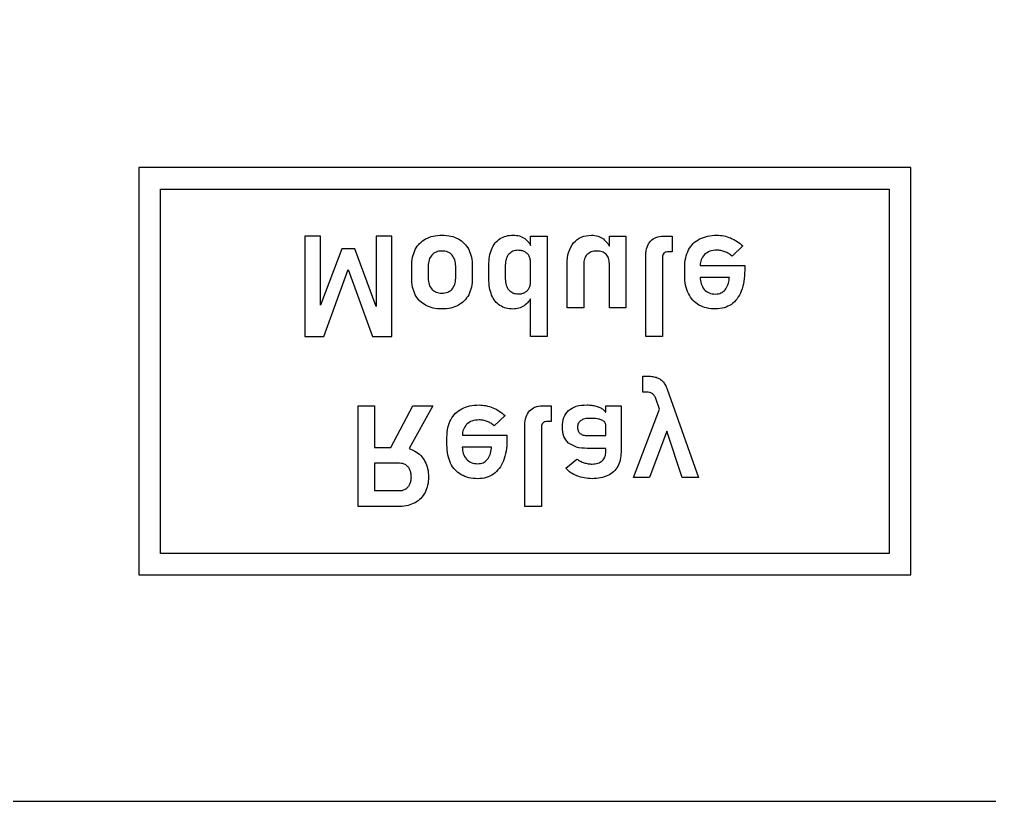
# Model space of a CAD drawing. Header units: millimetres. Extents: x -112 to 113, y -113 to 112.
# Drawn here: x -22.7 to 44.9, y -112.5 to -58 of the extents above; entities that cross this region are included whole.
import ezdxf

# ---------------------------------------------------------------- set-up
doc = ezdxf.new("R2010")
doc.units = ezdxf.units.MM
doc.layers.get('0').update_dxf_attribs({"linetype": 'CONTINUOUS'})

msp = doc.modelspace()

# ---------------------------------------------------------------- linework, layer by layer
for p, q in [((12.904, -73.726), (12.904, -73.083)), ((12.904, -73.083), (14.055, -73.083)), ((14.055, -73.083), (14.055, -80.083)), ((18.393, -73.786), (18.393, -73.083)), ((18.393, -73.083), (19.539, -73.083)), ((19.539, -73.083), (19.539, -78.08)), ((22.153, -73.074), (22.779, -73.074)), ((22.779, -73.074), (22.779, -74.176)), ((22.779, -74.176), (22.437, -74.176)), ((27.694, -73.757), (26.943, -74.465)), ((12.904, -76.198), (12.904, -74.966)), ((15.451, -78.08), (15.451, -75.019)), ((16.602, -75.043), (16.602, -78.08)), ((18.393, -78.08), (18.393, -74.999)), ((20.935, -80.083), (20.935, -74.398)), ((22.085, -74.556), (22.085, -80.083)), ((4.619, -76.001), (4.619, -75.187)), ((5.77, -75.173), (5.77, -76.001)), ((7.686, -76.001), (7.686, -75.173)), ((8.836, -75.173), (8.836, -76.001)), ((9.992, -76.054), (9.992, -75.1)), ((11.142, -75.1), (11.142, -76.044)), ((23.645, -75.813), (23.645, -75.25)), ((24.72, -75.115), (27.824, -75.115)), ((27.824, -75.115), (27.824, -75.442)), ((26.755, -75.957), (24.718, -75.957)), ((26.75, -76.015), (26.755, -75.957)), ((12.904, -80.083), (12.904, -77.438)), ((16.602, -78.08), (15.451, -78.08)), ((19.539, -78.08), (18.393, -78.08)), ((14.055, -80.083), (12.904, -80.083)), ((22.085, -80.083), (20.935, -80.083)), ((20.735, -83.944), (20.735, -82.832)), ((20.735, -82.832), (20.98, -82.832)), ((22.42, -83.747), (24.596, -89.914)), ((20.98, -83.944), (20.735, -83.944)), ((21.877, -85.143), (21.626, -84.392)), ((0.885, -91.922), (0.885, -84.917)), ((0.885, -84.917), (2.036, -84.917)), ((2.036, -84.917), (2.036, -87.805)), ((3.167, -87.805), (4.703, -84.917)), ((6.085, -84.917), (4.44, -87.892)), ((4.703, -84.917), (6.085, -84.917)), ((13.72, -84.907), (14.346, -84.907)), ((14.346, -84.907), (14.346, -86.01)), ((18.145, -85.357), (18.145, -84.917)), ((18.145, -84.917), (19.209, -84.917)), ((19.209, -84.917), (19.209, -88.128)), ((20.075, -89.914), (21.877, -85.143)), ((11.121, -85.591), (10.37, -86.298)), ((12.502, -91.917), (12.502, -86.231)), ((13.653, -86.39), (13.653, -91.917)), ((14.346, -86.01), (14.004, -86.01)), ((18.145, -86.977), (18.145, -86.274)), ((7.072, -87.646), (7.072, -87.083)), ((8.147, -86.948), (11.251, -86.948)), ((11.251, -86.948), (11.251, -87.276)), ((16.855, -86.977), (18.145, -86.977)), ((22.393, -86.684), (21.197, -89.914)), ((23.474, -89.914), (22.393, -86.684)), ((2.036, -87.805), (3.167, -87.805)), ((10.182, -87.791), (8.144, -87.791)), ((10.177, -87.849), (10.182, -87.791)), ((18.145, -87.873), (16.85, -87.873)), ((18.145, -88.085), (18.145, -87.873)), ((2.036, -88.908), (2.036, -90.819)), ((3.774, -88.908), (2.036, -88.908)), ((15.362, -89.264), (16.132, -88.619)), ((21.197, -89.914), (20.075, -89.914)), ((24.596, -89.914), (23.474, -89.914)), ((2.036, -90.819), (3.774, -90.819)), ((3.808, -91.922), (0.885, -91.922)), ((13.653, -91.917), (12.502, -91.917))]:
    msp.add_line(p, q)
for points in [[(-112.5, 112.5), (112.5, 112.5), (112.5, -112.5), (-112.5, -112.5)], [(-14.4, -68.3), (-14.4, -96.7), (39.4, -96.7), (39.4, -68.3)], [(-12.9, -95.2), (-12.9, -69.8), (37.9, -69.8), (37.9, -95.2)], [(0.199, -75.413), (1.894, -80.083), (3.223, -80.083), (3.223, -73.083), (2.144, -73.083), (2.144, -77.984), (0.662, -73.959), (-0.263, -73.959), (-1.746, -77.89), (-1.746, -73.083), (-2.824, -73.083), (-2.824, -80.083), (-1.495, -80.083)]]:
    msp.add_lwpolyline(points, close=True)
for points, knots in [([(5.589, -73.266), (5.761, -73.192), (6.123, -73.034), (6.519, -73.019), (6.728, -73.011)], [-0.1175863, -0.1175863, -0.1175863, -0.1175863, -0.0620124, 0, 0, 0, 0]), ([(6.728, -73.011), (6.937, -73.019), (7.334, -73.034), (7.697, -73.192), (7.869, -73.266)], [-0.1178289, -0.1178289, -0.1178289, -0.1178289, -0.0555175, 0, 0, 0, 0]), ([(10.774, -73.252), (10.912, -73.18), (11.201, -73.03), (11.526, -73.014), (11.696, -73.006)], [-0.09641336, -0.09641336, -0.09641336, -0.09641336, -0.05038409, 0, 0, 0, 0]), ([(11.696, -73.006), (11.844, -73.014), (12.128, -73.03), (12.374, -73.173), (12.493, -73.242)], [-0.08414792, -0.08414792, -0.08414792, -0.08414792, -0.04047941, 0, 0, 0, 0]), ([(15.896, -73.536), (16.066, -73.383), (16.423, -73.061), (16.904, -73.028), (17.155, -73.011)], [-0.1399476, -0.1399476, -0.1399476, -0.1399476, -0.0733375, 0, 0, 0, 0]), ([(17.155, -73.011), (17.309, -73.02), (17.607, -73.039), (17.858, -73.199), (17.979, -73.276)], [-0.08775204, -0.08775204, -0.08775204, -0.08775204, -0.04237311, 0, 0, 0, 0]), ([(24.675, -73.273), (24.857, -73.197), (25.243, -73.035), (25.662, -73.019), (25.884, -73.011)], [-0.1245663, -0.1245663, -0.1245663, -0.1245663, -0.0659218, 0, 0, 0, 0]), ([(25.884, -73.011), (26.045, -73.02), (26.373, -73.037), (26.682, -73.149), (26.839, -73.206)], [-0.09800652, -0.09800652, -0.09800652, -0.09800652, -0.04979679, 0, 0, 0, 0]), ([(4.867, -74.01), (4.959, -73.857), (5.141, -73.553), (5.44, -73.361), (5.589, -73.266)], [-0.1049358, -0.1049358, -0.1049358, -0.1049358, -0.0522232, 0, 0, 0, 0]), ([(7.869, -73.266), (8.017, -73.361), (8.314, -73.551), (8.497, -73.854), (8.588, -74.005)], [-0.1043899, -0.1043899, -0.1043899, -0.1043899, -0.0523833, 0, 0, 0, 0]), ([(10.192, -73.969), (10.264, -73.823), (10.403, -73.539), (10.653, -73.345), (10.774, -73.252)], [-0.09349794, -0.09349794, -0.09349794, -0.09349794, -0.04525855, 0, 0, 0, 0]), ([(12.493, -73.242), (12.595, -73.328), (12.762, -73.466), (12.867, -73.652), (12.904, -73.726)], [-0.07969974, -0.07969974, -0.07969974, -0.07969974, -0.04016157, -0.01554914, -0.01554914, -0.01554914, -0.01554914]), ([(15.451, -75.019), (15.462, -74.727), (15.482, -74.192), (15.767, -73.741), (15.896, -73.536)], [-0.1572768, -0.1572768, -0.1572768, -0.1572768, -0.071578, 0, 0, 0, 0]), ([(17.979, -73.276), (18.083, -73.369), (18.25, -73.518), (18.356, -73.711), (18.393, -73.786)], [-0.08207377, -0.08207377, -0.08207377, -0.08207377, -0.04070922, -0.01583584, -0.01583584, -0.01583584, -0.01583584]), ([(20.935, -74.398), (20.943, -74.205), (20.959, -73.848), (21.162, -73.555), (21.255, -73.42)], [-0.1047103, -0.1047103, -0.1047103, -0.1047103, -0.0481745, 0, 0, 0, 0]), ([(21.255, -73.42), (21.377, -73.319), (21.637, -73.105), (21.974, -73.084), (22.153, -73.074)], [-0.09847645, -0.09847645, -0.09847645, -0.09847645, -0.0520588, 0, 0, 0, 0]), ([(23.91, -74.039), (24.008, -73.881), (24.203, -73.567), (24.518, -73.371), (24.675, -73.273)], [-0.109558, -0.109558, -0.109558, -0.109558, -0.0546949, 0, 0, 0, 0]), ([(26.839, -73.206), (26.994, -73.278), (27.304, -73.422), (27.564, -73.645), (27.694, -73.757)], [-0.1021171, -0.1021171, -0.1021171, -0.1021171, -0.0512706, 0, 0, 0, 0]), ([(4.619, -75.187), (4.627, -74.971), (4.641, -74.564), (4.795, -74.187), (4.867, -74.01)], [-0.1211295, -0.1211295, -0.1211295, -0.1211295, -0.0569797, 0, 0, 0, 0]), ([(6.728, -74.113), (6.587, -74.122), (6.319, -74.139), (6.116, -74.311), (6.02, -74.393)], [-0.07791557, -0.07791557, -0.07791557, -0.07791557, -0.03675877, 0, 0, 0, 0]), ([(7.435, -74.393), (7.339, -74.311), (7.136, -74.139), (6.869, -74.122), (6.728, -74.113)], [-0.07791557, -0.07791557, -0.07791557, -0.07791557, -0.0411568, 0, 0, 0, 0]), ([(8.588, -74.005), (8.661, -74.181), (8.814, -74.554), (8.829, -74.959), (8.836, -75.173)], [-0.1201956, -0.1201956, -0.1201956, -0.1201956, -0.0636707, 0, 0, 0, 0]), ([(9.992, -75.1), (9.998, -74.894), (10.009, -74.507), (10.133, -74.14), (10.192, -73.969)], [-0.1154602, -0.1154602, -0.1154602, -0.1154602, -0.053995, 0, 0, 0, 0]), ([(11.378, -74.335), (11.31, -74.441), (11.159, -74.672), (11.148, -74.949), (11.142, -75.1)], [-0.08143104, -0.08143104, -0.08143104, -0.08143104, -0.04432462, 0, 0, 0, 0]), ([(12.043, -74.065), (11.91, -74.074), (11.658, -74.091), (11.468, -74.256), (11.378, -74.335)], [-0.073492, -0.073492, -0.073492, -0.073492, -0.03486638, 0, 0, 0, 0]), ([(12.51, -74.171), (12.44, -74.14), (12.291, -74.075), (12.129, -74.069), (12.043, -74.065)], [-0.04826931, -0.04826931, -0.04826931, -0.04826931, -0.02553306, 0, 0, 0, 0]), ([(12.803, -74.479), (12.766, -74.416), (12.692, -74.291), (12.57, -74.211), (12.51, -74.171)], [-0.0430787, -0.0430787, -0.0430787, -0.0430787, -0.02137656, 0, 0, 0, 0]), ([(16.838, -74.357), (16.769, -74.451), (16.621, -74.654), (16.608, -74.907), (16.602, -75.043)], [-0.07397023, -0.07397023, -0.07397023, -0.07397023, -0.0397367, 0, 0, 0, 0]), ([(17.502, -74.113), (17.37, -74.121), (17.123, -74.134), (16.929, -74.286), (16.838, -74.357)], [-0.07226896, -0.07226896, -0.07226896, -0.07226896, -0.03375335, 0, 0, 0, 0]), ([(18.162, -74.345), (18.072, -74.277), (17.877, -74.132), (17.633, -74.12), (17.502, -74.113)], [-0.07131727, -0.07131727, -0.07131727, -0.07131727, -0.03835048, 0, 0, 0, 0]), ([(18.393, -74.999), (18.386, -74.869), (18.374, -74.627), (18.229, -74.434), (18.162, -74.345)], [-0.07085783, -0.07085783, -0.07085783, -0.07085783, -0.03286443, 0, 0, 0, 0]), ([(22.177, -74.275), (22.15, -74.313), (22.092, -74.398), (22.088, -74.501), (22.085, -74.556)], [-0.0301502, -0.0301502, -0.0301502, -0.0301502, -0.01634888, 0, 0, 0, 0]), ([(22.437, -74.176), (22.385, -74.179), (22.287, -74.185), (22.212, -74.246), (22.177, -74.275)], [-0.0284459, -0.0284459, -0.0284459, -0.0284459, -0.01331926, 0, 0, 0, 0]), ([(23.645, -75.25), (23.653, -75.028), (23.669, -74.608), (23.833, -74.221), (23.91, -74.039)], [-0.1248633, -0.1248633, -0.1248633, -0.1248633, -0.0588752, 0, 0, 0, 0]), ([(25.02, -74.361), (24.931, -74.48), (24.761, -74.706), (24.729, -74.982), (24.72, -75.115)], [-0.09400702, -0.09400702, -0.09400702, -0.09400702, -0.05047036, -0.01128634, -0.01128634, -0.01128634, -0.01128634]), ([(25.884, -74.056), (25.712, -74.064), (25.393, -74.081), (25.138, -74.272), (25.02, -74.361)], [-0.09354762, -0.09354762, -0.09354762, -0.09354762, -0.04343423, 0, 0, 0, 0]), ([(26.445, -74.162), (26.353, -74.131), (26.17, -74.07), (25.979, -74.06), (25.884, -74.056)], [-0.05732072, -0.05732072, -0.05732072, -0.05732072, -0.02834793, 0, 0, 0, 0]), ([(26.943, -74.465), (26.867, -74.403), (26.715, -74.279), (26.535, -74.201), (26.445, -74.162)], [-0.0585779, -0.0585779, -0.0585779, -0.0585779, -0.02928241, 0, 0, 0, 0]), ([(6.02, -74.393), (5.947, -74.501), (5.789, -74.735), (5.776, -75.019), (5.77, -75.173)], [-0.08333748, -0.08333748, -0.08333748, -0.08333748, -0.04496993, 0, 0, 0, 0]), ([(7.686, -75.173), (7.679, -75.019), (7.667, -74.735), (7.508, -74.501), (7.435, -74.393)], [-0.08333748, -0.08333748, -0.08333748, -0.08333748, -0.03836755, 0, 0, 0, 0]), ([(12.904, -74.966), (12.901, -74.877), (12.895, -74.709), (12.833, -74.553), (12.803, -74.479)], [-0.05000113, -0.05000113, -0.05000113, -0.05000113, -0.02352187, 0, 0, 0, 0]), ([(27.824, -75.442), (27.817, -75.709), (27.804, -76.208), (27.655, -76.684), (27.586, -76.906)], [-0.1489236, -0.1489236, -0.1489236, -0.1489236, -0.0692645, 0, 0, 0, 0]), ([(4.867, -77.163), (4.795, -76.988), (4.641, -76.616), (4.627, -76.214), (4.619, -76.001)], [-0.1197227, -0.1197227, -0.1197227, -0.1197227, -0.0633115, 0, 0, 0, 0]), ([(5.77, -76.001), (5.776, -76.154), (5.788, -76.436), (5.947, -76.669), (6.02, -76.776)], [-0.08290382, -0.08290382, -0.08290382, -0.08290382, -0.03805285, 0, 0, 0, 0]), ([(7.435, -76.776), (7.508, -76.669), (7.667, -76.436), (7.679, -76.154), (7.686, -76.001)], [-0.08290379, -0.08290379, -0.08290379, -0.08290379, -0.04485073, 0, 0, 0, 0]), ([(8.836, -76.001), (8.829, -76.214), (8.814, -76.616), (8.661, -76.988), (8.588, -77.163)], [-0.1197227, -0.1197227, -0.1197227, -0.1197227, -0.0564112, 0, 0, 0, 0]), ([(10.189, -77.192), (10.132, -77.02), (10.009, -76.651), (9.998, -76.261), (9.992, -76.054)], [-0.1161151, -0.1161151, -0.1161151, -0.1161151, -0.0618805, 0, 0, 0, 0]), ([(11.142, -76.044), (11.148, -76.197), (11.159, -76.478), (11.31, -76.716), (11.378, -76.824)], [-0.08277029, -0.08277029, -0.08277029, -0.08277029, -0.03784917, 0, 0, 0, 0]), ([(12.803, -76.689), (12.833, -76.615), (12.896, -76.458), (12.901, -76.288), (12.904, -76.198)], [-0.05047448, -0.05047448, -0.05047448, -0.05047448, -0.02683861, 0, 0, 0, 0]), ([(23.898, -77.079), (23.824, -76.888), (23.667, -76.481), (23.653, -76.045), (23.645, -75.813)], [-0.1299306, -0.1299306, -0.1299306, -0.1299306, -0.069014, 0, 0, 0, 0]), ([(24.718, -75.957), (24.725, -76.108), (24.75, -76.407), (24.915, -76.661), (24.998, -76.788)], [-0.08910983, -0.08910983, -0.08910983, -0.08910983, -0.04469956, 0, 0, 0, 0]), ([(26.457, -76.824), (26.531, -76.712), (26.693, -76.466), (26.73, -76.174), (26.75, -76.015)], [-0.08706415, -0.08706415, -0.08706415, -0.08706415, -0.04723422, 0, 0, 0, 0]), ([(6.02, -76.776), (6.116, -76.856), (6.32, -77.026), (6.587, -77.042), (6.728, -77.05)], [-0.07769078, -0.07769078, -0.07769078, -0.07769078, -0.04113659, 0, 0, 0, 0]), ([(6.728, -77.05), (6.869, -77.042), (7.135, -77.026), (7.339, -76.856), (7.435, -76.776)], [-0.07769087, -0.07769087, -0.07769087, -0.07769087, -0.03655432, 0, 0, 0, 0]), ([(11.378, -76.824), (11.468, -76.905), (11.656, -77.076), (11.91, -77.094), (12.043, -77.103)], [-0.07395841, -0.07395841, -0.07395841, -0.07395841, -0.03866832, 0, 0, 0, 0]), ([(12.043, -77.103), (12.129, -77.1), (12.291, -77.094), (12.44, -77.028), (12.51, -76.997)], [-0.04826931, -0.04826931, -0.04826931, -0.04826931, -0.02273624, 0, 0, 0, 0]), ([(12.51, -76.997), (12.57, -76.958), (12.692, -76.878), (12.766, -76.752), (12.803, -76.689)], [-0.0430787, -0.0430787, -0.0430787, -0.0430787, -0.02170214, 0, 0, 0, 0]), ([(24.998, -76.788), (25.106, -76.883), (25.334, -77.082), (25.638, -77.102), (25.797, -77.113)], [-0.08843278, -0.08843278, -0.08843278, -0.08843278, -0.04645178, 0, 0, 0, 0]), ([(25.797, -77.113), (25.927, -77.102), (26.18, -77.081), (26.366, -76.908), (26.457, -76.824)], [-0.07389593, -0.07389593, -0.07389593, -0.07389593, -0.03601086, 0, 0, 0, 0]), ([(27.586, -76.906), (27.501, -77.094), (27.337, -77.454), (27.036, -77.71), (26.892, -77.833)], [-0.1170175, -0.1170175, -0.1170175, -0.1170175, -0.0560458, 0, 0, 0, 0]), ([(5.589, -77.9), (5.44, -77.806), (5.142, -77.617), (4.959, -77.315), (4.867, -77.163)], [-0.1044124, -0.1044124, -0.1044124, -0.1044124, -0.0523693, 0, 0, 0, 0]), ([(8.588, -77.163), (8.497, -77.315), (8.314, -77.616), (8.017, -77.806), (7.869, -77.9)], [-0.1042328, -0.1042328, -0.1042328, -0.1042328, -0.0518984, 0, 0, 0, 0]), ([(10.764, -77.914), (10.645, -77.82), (10.398, -77.624), (10.26, -77.339), (10.189, -77.192)], [-0.0934026, -0.0934026, -0.0934026, -0.0934026, -0.04829482, 0, 0, 0, 0]), ([(12.904, -77.438), (12.861, -77.51), (12.734, -77.696), (12.556, -77.838), (12.445, -77.926)], [-0.06756085, -0.06756085, -0.06756085, -0.06756085, -0.04239562, 0, 0, 0, 0]), ([(24.634, -77.878), (24.482, -77.775), (24.174, -77.567), (23.991, -77.243), (23.898, -77.079)], [-0.1100035, -0.1100035, -0.1100035, -0.1100035, -0.0556801, 0, 0, 0, 0]), ([(6.728, -78.153), (6.519, -78.145), (6.124, -78.13), (5.761, -77.974), (5.589, -77.9)], [-0.1175181, -0.1175181, -0.1175181, -0.1175181, -0.0555119, 0, 0, 0, 0]), ([(7.869, -77.9), (7.697, -77.974), (7.334, -78.13), (6.937, -78.145), (6.728, -78.153)], [-0.1177608, -0.1177608, -0.1177608, -0.1177608, -0.0623055, 0, 0, 0, 0]), ([(11.672, -78.162), (11.505, -78.154), (11.184, -78.138), (10.9, -77.987), (10.764, -77.914)], [-0.09510735, -0.09510735, -0.09510735, -0.09510735, -0.04555197, 0, 0, 0, 0]), ([(12.445, -77.926), (12.325, -77.995), (12.086, -78.133), (11.81, -78.153), (11.672, -78.162)], [-0.08173192, -0.08173192, -0.08173192, -0.08173192, -0.04092754, 0, 0, 0, 0]), ([(25.797, -78.153), (25.584, -78.144), (25.178, -78.127), (24.809, -77.958), (24.634, -77.878)], [-0.1204763, -0.1204763, -0.1204763, -0.1204763, -0.0570966, 0, 0, 0, 0]), ([(26.892, -77.833), (26.729, -77.926), (26.39, -78.12), (26, -78.141), (25.797, -78.153)], [-0.1155159, -0.1155159, -0.1155159, -0.1155159, -0.0599331, 0, 0, 0, 0]), ([(20.98, -82.832), (21.104, -82.834), (21.332, -82.839), (21.553, -82.894), (21.654, -82.919)], [-0.06814733, -0.06814733, -0.06814733, -0.06814733, -0.03125419, 0, 0, 0, 0]), ([(21.654, -82.919), (21.742, -82.952), (21.914, -83.017), (22.048, -83.143), (22.114, -83.205)], [-0.05464079, -0.05464079, -0.05464079, -0.05464079, -0.02692965, 0, 0, 0, 0]), ([(22.114, -83.205), (22.174, -83.281), (22.305, -83.446), (22.38, -83.642), (22.42, -83.747)], [-0.06251527, -0.06251527, -0.06251527, -0.06251527, -0.03353917, 0, 0, 0, 0]), ([(21.378, -84.048), (21.32, -84.018), (21.196, -83.952), (21.056, -83.947), (20.98, -83.944)], [-0.04151197, -0.04151197, -0.04151197, -0.04151197, -0.02235657, 0, 0, 0, 0]), ([(21.626, -84.392), (21.594, -84.319), (21.536, -84.187), (21.427, -84.091), (21.378, -84.048)], [-0.04288455, -0.04288455, -0.04288455, -0.04288455, -0.01948912, 0, 0, 0, 0]), ([(7.337, -85.872), (7.435, -85.715), (7.63, -85.4), (7.945, -85.205), (8.102, -85.107)], [-0.1095583, -0.1095583, -0.1095583, -0.1095583, -0.0546951, 0, 0, 0, 0]), ([(8.102, -85.107), (8.284, -85.03), (8.67, -84.868), (9.089, -84.853), (9.311, -84.845)], [-0.1245662, -0.1245662, -0.1245662, -0.1245662, -0.0659221, 0, 0, 0, 0]), ([(9.311, -84.845), (9.472, -84.853), (9.8, -84.871), (10.109, -84.983), (10.266, -85.04)], [-0.09800678, -0.09800678, -0.09800678, -0.09800678, -0.04979705, 0, 0, 0, 0]), ([(10.266, -85.04), (10.421, -85.112), (10.731, -85.256), (10.99, -85.479), (11.121, -85.591)], [-0.102117, -0.102117, -0.102117, -0.102117, -0.051271, 0, 0, 0, 0]), ([(12.823, -85.254), (12.945, -85.153), (13.205, -84.938), (13.542, -84.918), (13.72, -84.907)], [-0.09847631, -0.09847631, -0.09847631, -0.09847631, -0.0520588, 0, 0, 0, 0]), ([(15.545, -85.227), (15.719, -85.116), (16.11, -84.866), (16.576, -84.852), (16.835, -84.845)], [-0.1368219, -0.1368219, -0.1368219, -0.1368219, -0.0759492, 0, 0, 0, 0]), ([(16.835, -84.845), (16.945, -84.847), (17.158, -84.853), (17.366, -84.901), (17.466, -84.924)], [-0.06370926, -0.06370926, -0.06370926, -0.06370926, -0.03079141, 0, 0, 0, 0]), ([(17.466, -84.924), (17.557, -84.953), (17.734, -85.008), (17.886, -85.112), (17.959, -85.162)], [-0.05506606, -0.05506606, -0.05506606, -0.05506606, -0.0265048, 0, 0, 0, 0]), ([(17.959, -85.162), (18.022, -85.218), (18.09, -85.278), (18.141, -85.351), (18.145, -85.357)], [-0.04930817, -0.04930817, -0.04930817, -0.04930817, -0.02441277, -0.02238715, -0.02238715, -0.02238715, -0.02238715]), ([(12.502, -86.231), (12.511, -86.038), (12.527, -85.681), (12.729, -85.388), (12.823, -85.254)], [-0.1047103, -0.1047103, -0.1047103, -0.1047103, -0.0481748, 0, 0, 0, 0]), ([(15.117, -86.39), (15.127, -86.153), (15.147, -85.718), (15.42, -85.381), (15.545, -85.227)], [-0.1268331, -0.1268331, -0.1268331, -0.1268331, -0.0579331, 0, 0, 0, 0]), ([(17.062, -85.779), (16.929, -85.781), (16.695, -85.784), (16.485, -85.884), (16.395, -85.928)], [-0.06903785, -0.06903785, -0.06903785, -0.06903785, -0.02980397, 0, 0, 0, 0]), ([(17.878, -85.899), (17.766, -85.864), (17.501, -85.781), (17.223, -85.78), (17.062, -85.779)], [-0.08288281, -0.08288281, -0.08288281, -0.08288281, -0.04793655, 0, 0, 0, 0]), ([(7.072, -87.083), (7.08, -86.861), (7.096, -86.441), (7.259, -86.055), (7.337, -85.872)], [-0.124863, -0.124863, -0.124863, -0.124863, -0.0588751, 0, 0, 0, 0]), ([(8.446, -86.195), (8.357, -86.314), (8.188, -86.539), (8.156, -86.815), (8.147, -86.948)], [-0.09400682, -0.09400682, -0.09400682, -0.09400682, -0.05047028, -0.01128624, -0.01128624, -0.01128624, -0.01128624]), ([(9.311, -85.889), (9.139, -85.898), (8.819, -85.914), (8.565, -86.106), (8.446, -86.195)], [-0.09354768, -0.09354768, -0.09354768, -0.09354768, -0.04343429, 0, 0, 0, 0]), ([(9.871, -85.995), (9.779, -85.964), (9.597, -85.903), (9.405, -85.894), (9.311, -85.889)], [-0.05732094, -0.05732094, -0.05732094, -0.05732094, -0.02834769, 0, 0, 0, 0]), ([(10.37, -86.298), (10.294, -86.237), (10.141, -86.113), (9.961, -86.034), (9.871, -85.995)], [-0.05857761, -0.05857761, -0.05857761, -0.05857761, -0.02928199, 0, 0, 0, 0]), ([(13.744, -86.108), (13.718, -86.147), (13.66, -86.231), (13.655, -86.334), (13.653, -86.39)], [-0.03015029, -0.03015029, -0.03015029, -0.03015029, -0.01634885, 0, 0, 0, 0]), ([(14.004, -86.01), (13.953, -86.013), (13.855, -86.018), (13.78, -86.08), (13.744, -86.108)], [-0.02844617, -0.02844617, -0.02844617, -0.02844617, -0.01331906, 0, 0, 0, 0]), ([(15.55, -87.502), (15.424, -87.355), (15.151, -87.037), (15.129, -86.616), (15.117, -86.39)], [-0.1223677, -0.1223677, -0.1223677, -0.1223677, -0.0657709, 0, 0, 0, 0]), ([(16.395, -85.928), (16.331, -85.987), (16.197, -86.111), (16.183, -86.294), (16.176, -86.39)], [-0.05287701, -0.05287701, -0.05287701, -0.05287701, -0.0277466, 0, 0, 0, 0]), ([(16.176, -86.39), (16.18, -86.481), (16.188, -86.648), (16.295, -86.775), (16.344, -86.833)], [-0.04857138, -0.04857138, -0.04857138, -0.04857138, -0.02223516, 0, 0, 0, 0]), ([(18.145, -86.274), (18.132, -86.194), (18.105, -86.026), (17.955, -85.943), (17.878, -85.899)], [-0.04840812, -0.04840812, -0.04840812, -0.04840812, -0.02527671, 0, 0, 0, 0]), ([(16.344, -86.833), (16.413, -86.875), (16.569, -86.97), (16.752, -86.975), (16.855, -86.977)], [-0.05385808, -0.05385808, -0.05385808, -0.05385808, -0.03006641, 0, 0, 0, 0]), ([(7.325, -88.913), (7.251, -88.722), (7.094, -88.315), (7.08, -87.878), (7.072, -87.646)], [-0.1299307, -0.1299307, -0.1299307, -0.1299307, -0.069014, 0, 0, 0, 0]), ([(8.144, -87.791), (8.151, -87.942), (8.177, -88.241), (8.342, -88.494), (8.425, -88.621)], [-0.0891099, -0.0891099, -0.0891099, -0.0891099, -0.04469966, 0, 0, 0, 0]), ([(9.883, -88.657), (9.958, -88.545), (10.119, -88.3), (10.157, -88.007), (10.177, -87.849)], [-0.08706388, -0.08706388, -0.08706388, -0.08706388, -0.04723439, 0, 0, 0, 0]), ([(11.251, -87.276), (11.244, -87.543), (11.231, -88.042), (11.082, -88.518), (11.012, -88.739)], [-0.1489237, -0.1489237, -0.1489237, -0.1489237, -0.0692646, 0, 0, 0, 0]), ([(16.85, -87.873), (16.59, -87.866), (16.122, -87.853), (15.726, -87.61), (15.55, -87.502)], [-0.1372698, -0.1372698, -0.1372698, -0.1372698, -0.0608803, 0, 0, 0, 0]), ([(4.845, -88.061), (4.987, -88.155), (5.272, -88.345), (5.453, -88.636), (5.543, -88.783)], [-0.1014992, -0.1014992, -0.1014992, -0.1014992, -0.0510408, 0, 0, 0, 0]), ([(17.897, -88.735), (17.969, -88.646), (18.123, -88.457), (18.137, -88.214), (18.145, -88.085)], [-0.07115151, -0.07115151, -0.07115151, -0.07115151, -0.03770355, 0, 0, 0, 0]), ([(19.209, -88.128), (19.201, -88.312), (19.187, -88.663), (19.042, -88.981), (18.973, -89.132)], [-0.1039874, -0.1039874, -0.1039874, -0.1039874, -0.0492073, 0, 0, 0, 0]), ([(4.2, -89.026), (4.135, -88.991), (4.002, -88.921), (3.851, -88.912), (3.774, -88.908)], [-0.04467343, -0.04467343, -0.04467343, -0.04467343, -0.02287814, 0, 0, 0, 0]), ([(4.487, -89.363), (4.45, -89.295), (4.379, -89.161), (4.259, -89.07), (4.2, -89.026)], [-0.04470241, -0.04470241, -0.04470241, -0.04470241, -0.02179543, 0, 0, 0, 0]), ([(5.543, -88.783), (5.616, -88.948), (5.766, -89.294), (5.783, -89.67), (5.791, -89.866)], [-0.1119719, -0.1119719, -0.1119719, -0.1119719, -0.058223, 0, 0, 0, 0]), ([(8.061, -89.712), (7.909, -89.609), (7.601, -89.4), (7.417, -89.077), (7.325, -88.913)], [-0.1100036, -0.1100036, -0.1100036, -0.1100036, -0.0556802, 0, 0, 0, 0]), ([(8.425, -88.621), (8.533, -88.716), (8.761, -88.916), (9.064, -88.936), (9.224, -88.946)], [-0.08843271, -0.08843271, -0.08843271, -0.08843271, -0.04645178, 0, 0, 0, 0]), ([(9.224, -88.946), (9.354, -88.936), (9.607, -88.915), (9.793, -88.742), (9.883, -88.657)], [-0.07389631, -0.07389631, -0.07389631, -0.07389631, -0.03601124, 0, 0, 0, 0]), ([(11.012, -88.739), (10.927, -88.927), (10.764, -89.288), (10.463, -89.543), (10.319, -89.666)], [-0.1170172, -0.1170172, -0.1170172, -0.1170172, -0.0560458, 0, 0, 0, 0]), ([(16.132, -88.619), (16.208, -88.671), (16.363, -88.777), (16.539, -88.841), (16.628, -88.874)], [-0.05596015, -0.05596015, -0.05596015, -0.05596015, -0.02854352, 0, 0, 0, 0]), ([(16.628, -88.874), (16.722, -88.901), (16.907, -88.954), (17.1, -88.962), (17.196, -88.966)], [-0.05772337, -0.05772337, -0.05772337, -0.05772337, -0.02873641, 0, 0, 0, 0]), ([(17.196, -88.966), (17.335, -88.959), (17.591, -88.948), (17.8, -88.802), (17.897, -88.735)], [-0.07512046, -0.07512046, -0.07512046, -0.07512046, -0.03456765, 0, 0, 0, 0]), ([(18.973, -89.132), (18.884, -89.263), (18.705, -89.528), (18.426, -89.687), (18.284, -89.767)], [-0.09482193, -0.09482193, -0.09482193, -0.09482193, -0.04803605, 0, 0, 0, 0]), ([(4.593, -89.866), (4.588, -89.776), (4.578, -89.602), (4.516, -89.44), (4.487, -89.363)], [-0.0516936, -0.0516936, -0.0516936, -0.0516936, -0.02475867, 0, 0, 0, 0]), ([(4.491, -90.367), (4.521, -90.29), (4.583, -90.129), (4.589, -89.956), (4.593, -89.866)], [-0.05138835, -0.05138835, -0.05138835, -0.05138835, -0.02683861, 0, 0, 0, 0]), ([(5.791, -89.866), (5.783, -90.06), (5.766, -90.435), (5.617, -90.779), (5.546, -90.944)], [-0.1114312, -0.1114312, -0.1114312, -0.1114312, -0.0535737, 0, 0, 0, 0]), ([(9.224, -89.986), (9.01, -89.977), (8.605, -89.961), (8.236, -89.792), (8.061, -89.712)], [-0.1204761, -0.1204761, -0.1204761, -0.1204761, -0.0570966, 0, 0, 0, 0]), ([(10.319, -89.666), (10.156, -89.759), (9.817, -89.953), (9.426, -89.975), (9.224, -89.986)], [-0.1155165, -0.1155165, -0.1155165, -0.1155165, -0.0599336, 0, 0, 0, 0]), ([(16.132, -89.796), (15.983, -89.728), (15.694, -89.598), (15.47, -89.373), (15.362, -89.264)], [-0.09431051, -0.09431051, -0.09431051, -0.09431051, -0.04555823, 0, 0, 0, 0]), ([(17.192, -89.986), (17.005, -89.979), (16.642, -89.966), (16.299, -89.852), (16.132, -89.796)], [-0.1081003, -0.1081003, -0.1081003, -0.1081003, -0.052292, 0, 0, 0, 0]), ([(18.284, -89.767), (18.12, -89.831), (17.769, -89.967), (17.392, -89.98), (17.192, -89.986)], [-0.1121693, -0.1121693, -0.1121693, -0.1121693, -0.0595884, 0, 0, 0, 0]), ([(4.205, -90.701), (4.264, -90.657), (4.384, -90.567), (4.455, -90.434), (4.491, -90.367)], [-0.04451045, -0.04451045, -0.04451045, -0.04451045, -0.02275444, 0, 0, 0, 0]), ([(3.774, -90.819), (3.852, -90.815), (4.005, -90.806), (4.14, -90.736), (4.205, -90.701)], [-0.04514154, -0.04514154, -0.04514154, -0.04514154, -0.02190516, 0, 0, 0, 0]), ([(5.546, -90.944), (5.456, -91.091), (5.277, -91.383), (4.992, -91.572), (4.85, -91.666)], [-0.1013462, -0.1013462, -0.1013462, -0.1013462, -0.0504108, 0, 0, 0, 0]), ([(4.85, -91.666), (4.691, -91.741), (4.361, -91.895), (3.996, -91.913), (3.808, -91.922)], [-0.1082284, -0.1082284, -0.1082284, -0.1082284, -0.0560298, 0, 0, 0, 0])]:
    msp.add_open_spline(points, degree=3, knots=knots)
msp.add_open_spline([(4.44, -87.892), (4.578, -87.936), (4.712, -87.998), (4.845, -88.061)], degree=3)

doc.saveas('drawing.dxf')
